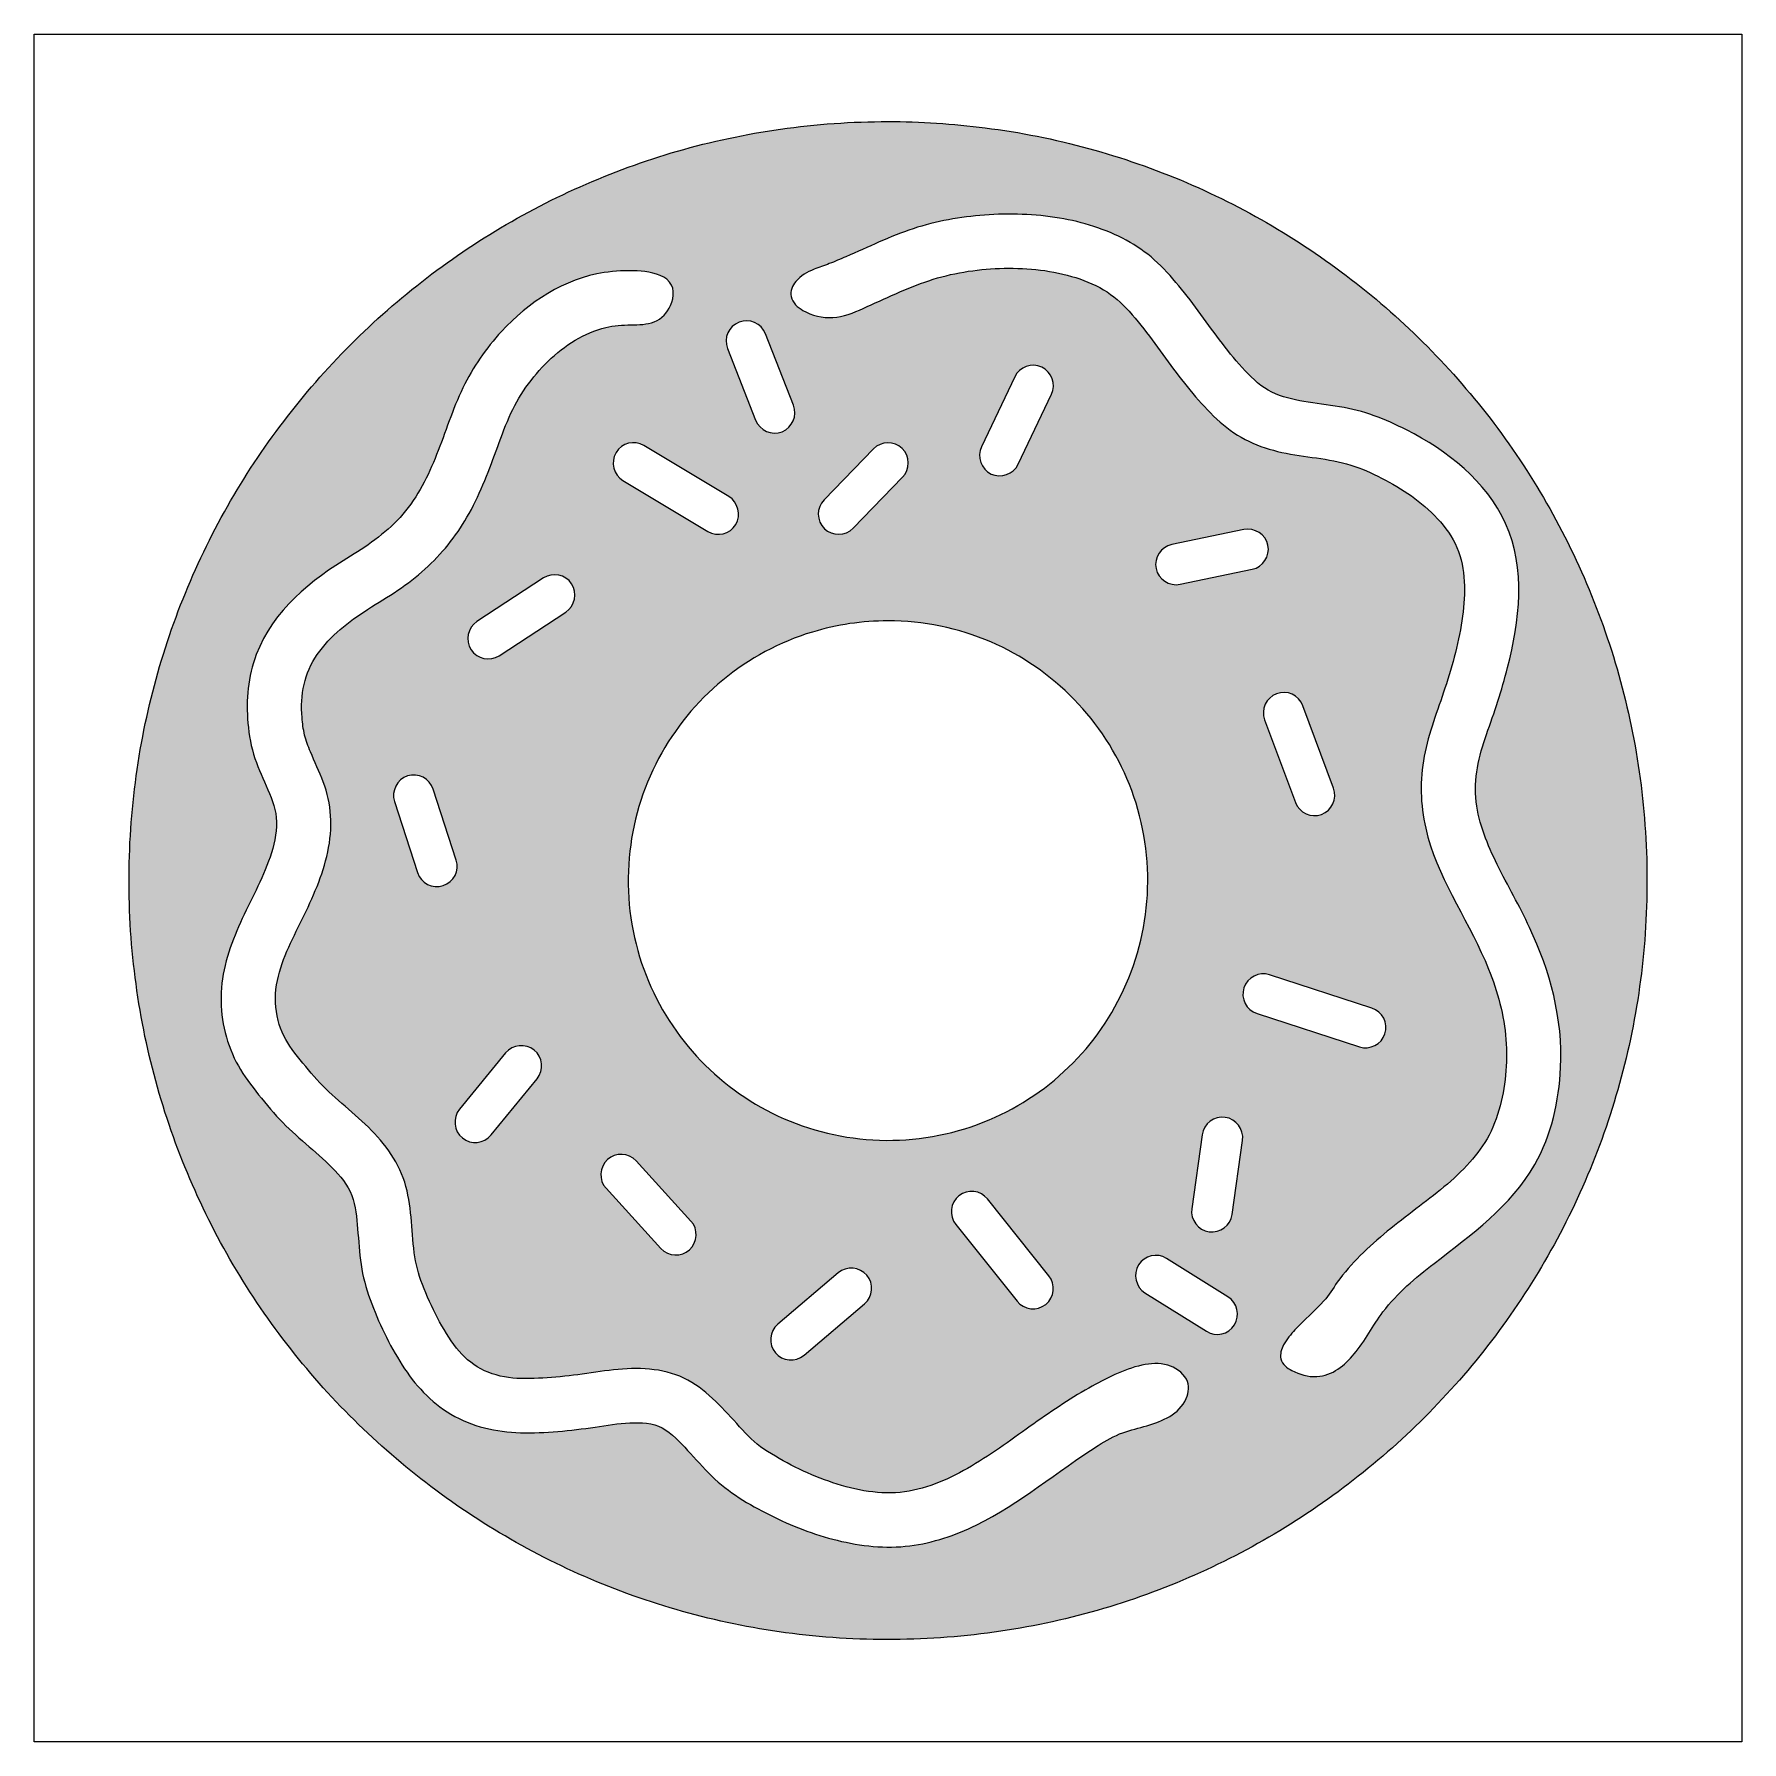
# Model space of a CAD drawing. Header units: inches. Extents: x 0 to 114, y 0 to 114.
import ezdxf

# ---------------------------------------------------------------- set-up
doc = ezdxf.new("R2010")
doc.units = ezdxf.units.IN
doc.header["$MEASUREMENT"] = 0
doc.layers.add('Image Background', color=7, linetype='Continuous')
doc.layers.add('Layer 1', color=7, linetype='Continuous')
picture_1 = doc.add_image_def('image1.png', size_in_pixel=(1350, 1350))

msp = doc.modelspace()

# ---------------------------------------------------------------- hatches: boundary and pattern name
at = {"layer": 'Layer 1', "true_color": 0x553f19}
h = msp.add_hatch(color=49, dxfattribs=at)
h.dxf.hatch_style = 2
edge = h.paths.add_edge_path()
edge.add_spline(control_points=[(49.95, 107.94), (47.62, 107.61), (45.32, 107.12), (43.06, 106.47), (40.84, 105.83), (38.66, 105.03), (36.55, 104.09), (34.46, 103.17), (32.43, 102.09), (30.49, 100.89), (28.55, 99.7), (26.7, 98.37), (24.94, 96.93), (23.19, 95.5), (21.54, 93.94), (19.99, 92.28), (18.44, 90.62), (17.01, 88.86), (15.69, 87.01), (14.37, 85.15), (13.18, 83.21), (12.12, 81.19), (11.06, 79.15), (10.13, 77.05), (9.35, 74.88), (8.56, 72.69), (7.92, 70.44), (7.44, 68.16), (6.95, 65.84), (6.63, 63.47), (6.47, 61.1), (6.3, 58.68), (6.31, 56.25), (6.49, 53.83), (6.67, 51.46), (7.01, 49.1), (7.51, 46.78), (8.01, 44.51), (8.66, 42.27), (9.47, 40.08), (10.26, 37.93), (11.2, 35.83), (12.28, 33.8), (13.35, 31.79), (14.56, 29.85), (15.89, 28), (17.22, 26.16), (18.66, 24.41), (20.22, 22.76), (21.78, 21.11), (23.45, 19.57), (25.21, 18.14), (26.97, 16.71), (28.84, 15.4), (30.78, 14.22), (32.73, 13.03), (34.76, 11.97), (36.86, 11.06), (38.98, 10.13), (41.17, 9.36), (43.39, 8.73), (45.66, 8.09), (47.97, 7.62), (50.3, 7.3), (52.69, 6.98), (55.1, 6.83), (57.52, 6.85), (59.92, 6.86), (62.33, 7.05), (64.7, 7.4), (67.03, 7.75), (69.33, 8.26), (71.58, 8.92), (73.79, 9.58), (75.96, 10.39), (78.07, 11.34), (80.15, 12.28), (82.17, 13.36), (84.1, 14.58), (86.03, 15.79), (87.87, 17.12), (89.62, 18.58), (91.36, 20.02), (93.01, 21.59), (94.54, 23.26), (96.08, 24.93), (97.5, 26.7), (98.8, 28.56), (100.11, 30.43), (101.29, 32.38), (102.33, 34.41), (103.39, 36.45), (104.3, 38.57), (105.07, 40.73), (105.84, 42.93), (106.47, 45.19), (106.93, 47.47), (107.41, 49.81), (107.71, 52.17), (107.86, 54.55), (108, 56.97), (107.98, 59.4), (107.78, 61.82), (107.59, 64.19), (107.23, 66.54), (106.71, 68.85), (106.2, 71.12), (105.53, 73.36), (104.71, 75.53), (103.9, 77.68), (102.95, 79.78), (101.85, 81.79), (100.77, 83.8), (99.55, 85.73), (98.21, 87.57), (96.87, 89.4), (95.41, 91.14), (93.84, 92.78), (92.28, 94.41), (90.6, 95.95), (88.83, 97.36), (87.05, 98.78), (85.18, 100.08), (83.23, 101.25), (81.27, 102.42), (79.23, 103.47), (77.12, 104.37), (74.99, 105.28), (72.8, 106.04), (70.57, 106.65), (68.3, 107.27), (65.98, 107.74), (63.65, 108.03), (61.49, 108.31), (59.32, 108.45), (57.15, 108.45), (54.74, 108.45), (52.33, 108.28), (49.95, 107.94)], knot_values=[0, 0, 0, 0, 1, 1, 1, 2, 2, 2, 3, 3, 3, 4, 4, 4, 5, 5, 5, 6, 6, 6, 7, 7, 7, 8, 8, 8, 9, 9, 9, 10, 10, 10, 11, 11, 11, 12, 12, 12, 13, 13, 13, 14, 14, 14, 15, 15, 15, 16, 16, 16, 17, 17, 17, 18, 18, 18, 19, 19, 19, 20, 20, 20, 21, 21, 21, 22, 22, 22, 23, 23, 23, 24, 24, 24, 25, 25, 25, 26, 26, 26, 27, 27, 27, 28, 28, 28, 29, 29, 29, 30, 30, 30, 31, 31, 31, 32, 32, 32, 33, 33, 33, 34, 34, 34, 35, 35, 35, 36, 36, 36, 37, 37, 37, 38, 38, 38, 39, 39, 39, 40, 40, 40, 41, 41, 41, 42, 42, 42, 43, 43, 43, 44, 44, 44, 45, 45, 45, 46, 46, 46, 46], degree=3, periodic=1)
edge = h.paths.add_edge_path()
edge.add_spline(control_points=[(48.95, 94.25), (48.95, 94.25), (50.83, 89.46), (50.83, 89.46), (51.1, 88.77), (50.75, 87.97), (50.06, 87.69), (49.37, 87.42), (48.57, 87.77), (48.29, 88.46), (48.29, 88.46), (46.41, 93.26), (46.41, 93.26), (46.14, 93.96), (46.48, 94.75), (47.18, 95.02), (47.88, 95.3), (48.67, 94.95), (48.95, 94.25)], knot_values=[0, 0, 0, 0, 1, 1, 1, 2, 2, 2, 3, 3, 3, 4, 4, 4, 5, 5, 5, 6, 6, 6, 6], degree=3, periodic=1)
edge = h.paths.add_edge_path()
edge.add_spline(control_points=[(64.03, 73.62), (66.12, 72.72), (68.02, 71.4), (69.61, 69.77), (71.2, 68.14), (72.46, 66.19), (73.31, 64.08), (74.18, 61.88), (74.6, 59.5), (74.53, 57.13), (74.46, 54.79), (73.91, 52.46), (72.92, 50.33), (71.97, 48.27), (70.6, 46.4), (68.93, 44.86), (67.25, 43.31), (65.27, 42.1), (63.13, 41.32), (60.9, 40.5), (58.5, 40.15), (56.13, 40.29), (53.79, 40.43), (51.49, 41.03), (49.4, 42.08), (47.37, 43.09), (45.54, 44.51), (44.05, 46.22), (42.54, 47.94), (41.39, 49.96), (40.66, 52.12), (39.9, 54.38), (39.62, 56.8), (39.83, 59.17), (40.03, 61.49), (40.71, 63.77), (41.8, 65.82), (42.87, 67.83), (44.34, 69.61), (46.09, 71.06), (47.85, 72.52), (49.9, 73.62), (52.09, 74.28), (53.73, 74.78), (55.44, 75.03), (57.15, 75.03), (59.51, 75.03), (61.86, 74.55), (64.03, 73.62)], knot_values=[0, 0, 0, 0, 1, 1, 1, 2, 2, 2, 3, 3, 3, 4, 4, 4, 5, 5, 5, 6, 6, 6, 7, 7, 7, 8, 8, 8, 9, 9, 9, 10, 10, 10, 11, 11, 11, 12, 12, 12, 13, 13, 13, 14, 14, 14, 15, 15, 15, 16, 16, 16, 16], degree=3, periodic=1)
edge = h.paths.add_edge_path()
edge.add_spline(control_points=[(56.17, 86.54), (56.69, 87.07), (57.57, 87.08), (58.1, 86.57), (58.63, 86.05), (58.64, 85.17), (58.13, 84.64), (58.13, 84.64), (54.82, 81.23), (54.82, 81.23), (54.3, 80.7), (53.43, 80.69), (52.89, 81.2), (52.36, 81.72), (52.35, 82.6), (52.87, 83.13), (52.87, 83.13), (56.17, 86.54), (56.17, 86.54)], knot_values=[0, 0, 0, 0, 1, 1, 1, 2, 2, 2, 3, 3, 3, 4, 4, 4, 5, 5, 5, 6, 6, 6, 6], degree=3, periodic=1)
edge = h.paths.add_edge_path()
edge.add_spline(control_points=[(65.63, 91.37), (65.95, 92.04), (66.77, 92.33), (67.44, 92.01), (68.11, 91.69), (68.41, 90.87), (68.09, 90.2), (68.09, 90.2), (65.86, 85.51), (65.86, 85.51), (65.54, 84.84), (64.72, 84.55), (64.05, 84.86), (63.38, 85.18), (63.08, 86.01), (63.4, 86.68), (63.4, 86.68), (65.63, 91.37), (65.63, 91.37)], knot_values=[0, 0, 0, 0, 1, 1, 1, 2, 2, 2, 3, 3, 3, 4, 4, 4, 5, 5, 5, 6, 6, 6, 6], degree=3, periodic=1)
edge = h.paths.add_edge_path()
edge.add_spline(control_points=[(65.79, 29.5), (65.79, 29.5), (61.68, 34.63), (61.68, 34.63), (61.22, 35.21), (61.32, 36.08), (61.9, 36.55), (62.48, 37.01), (63.35, 36.92), (63.81, 36.34), (63.81, 36.34), (67.92, 31.2), (67.92, 31.2), (68.39, 30.61), (68.3, 29.75), (67.71, 29.28), (67.12, 28.81), (66.26, 28.91), (65.79, 29.5)], knot_values=[0, 0, 0, 0, 1, 1, 1, 2, 2, 2, 3, 3, 3, 4, 4, 4, 5, 5, 5, 6, 6, 6, 6], degree=3, periodic=1)
edge = h.paths.add_edge_path()
edge.add_spline(control_points=[(51.53, 25.88), (50.96, 25.4), (50.09, 25.48), (49.61, 26.04), (49.13, 26.61), (49.21, 27.48), (49.77, 27.96), (49.77, 27.96), (53.82, 31.39), (53.82, 31.39), (54.39, 31.87), (55.26, 31.79), (55.74, 31.23), (56.22, 30.66), (56.15, 29.79), (55.58, 29.31), (55.58, 29.31), (51.53, 25.88), (51.53, 25.88)], knot_values=[0, 0, 0, 0, 1, 1, 1, 2, 2, 2, 3, 3, 3, 4, 4, 4, 5, 5, 5, 6, 6, 6, 6], degree=3, periodic=1)
edge = h.paths.add_edge_path()
edge.add_spline(control_points=[(43.96, 34.86), (44.46, 34.31), (44.42, 33.44), (43.87, 32.94), (43.32, 32.44), (42.45, 32.48), (41.95, 33.03), (41.95, 33.03), (38.28, 37.05), (38.28, 37.05), (37.78, 37.6), (37.82, 38.47), (38.37, 38.97), (38.92, 39.47), (39.79, 39.43), (40.29, 38.89), (40.29, 38.89), (43.96, 34.86), (43.96, 34.86)], knot_values=[0, 0, 0, 0, 1, 1, 1, 2, 2, 2, 3, 3, 3, 4, 4, 4, 5, 5, 5, 6, 6, 6, 6], degree=3, periodic=1)
edge = h.paths.add_edge_path()
edge.add_spline(control_points=[(40.81, 86.76), (40.81, 86.76), (46.49, 83.35), (46.49, 83.35), (47.13, 82.97), (47.34, 82.12), (46.96, 81.48), (46.58, 80.85), (45.73, 80.63), (45.09, 81.01), (45.09, 81.01), (39.41, 84.42), (39.41, 84.42), (38.77, 84.81), (38.56, 85.65), (38.95, 86.29), (39.33, 86.94), (40.17, 87.15), (40.81, 86.76)], knot_values=[0, 0, 0, 0, 1, 1, 1, 2, 2, 2, 3, 3, 3, 4, 4, 4, 5, 5, 5, 6, 6, 6, 6], degree=3, periodic=1)
edge = h.paths.add_edge_path()
edge.add_spline(control_points=[(74.48, 21.16), (73.94, 21), (73.4, 20.87), (72.87, 20.69), (72.28, 20.48), (71.75, 20.17), (71.22, 19.84), (68.47, 18.11), (66, 15.94), (63.06, 14.51), (61.66, 13.82), (60.16, 13.32), (58.61, 13.12), (56.98, 12.92), (55.34, 13.1), (53.75, 13.49), (52.18, 13.87), (50.67, 14.46), (49.23, 15.19), (47.84, 15.89), (46.47, 16.69), (45.35, 17.79), (44.79, 18.34), (44.27, 18.94), (43.74, 19.51), (43.23, 20.06), (42.7, 20.65), (42.04, 21.01), (41.4, 21.37), (40.6, 21.38), (39.88, 21.35), (39.1, 21.31), (38.32, 21.19), (37.54, 21.07), (35.9, 20.83), (34.21, 20.64), (32.55, 20.69), (30.92, 20.74), (29.31, 21.09), (27.9, 21.93), (26.53, 22.74), (25.48, 23.9), (24.63, 25.22), (23.76, 26.59), (23.04, 28.08), (22.49, 29.6), (22.21, 30.37), (22, 31.14), (21.88, 31.95), (21.76, 32.74), (21.72, 33.54), (21.65, 34.34), (21.59, 35.09), (21.53, 35.86), (21.26, 36.56), (20.99, 37.28), (20.47, 37.89), (19.94, 38.43), (18.82, 39.56), (17.52, 40.49), (16.44, 41.66), (15.87, 42.26), (15.34, 42.91), (14.83, 43.56), (14.34, 44.17), (13.89, 44.81), (13.53, 45.5), (12.79, 46.92), (12.44, 48.56), (12.52, 50.16), (12.6, 51.8), (13.14, 53.36), (13.81, 54.84), (14.46, 56.3), (15.27, 57.7), (15.79, 59.22), (16.05, 59.98), (16.24, 60.77), (16.22, 61.58), (16.21, 62.34), (15.95, 63.04), (15.64, 63.73), (15.34, 64.42), (15.02, 65.1), (14.78, 65.81), (14.52, 66.58), (14.38, 67.39), (14.31, 68.19), (14.17, 69.74), (14.32, 71.31), (14.87, 72.77), (15.99, 75.74), (18.54, 77.77), (21.17, 79.36), (22.46, 80.15), (23.69, 81.01), (24.68, 82.17), (25.69, 83.34), (26.37, 84.73), (26.94, 86.16), (27.53, 87.64), (28, 89.19), (28.7, 90.63), (29.37, 92.01), (30.24, 93.28), (31.28, 94.4), (33.09, 96.35), (35.48, 97.94), (38.15, 98.34), (38.88, 98.45), (39.63, 98.5), (40.37, 98.45), (41.03, 98.41), (41.81, 98.31), (42.35, 97.89), (42.91, 97.44), (42.86, 96.73), (42.59, 96.13), (42.36, 95.64), (42.03, 95.25), (41.51, 95.05), (41.01, 94.86), (40.46, 94.85), (39.94, 94.84), (39.37, 94.83), (38.81, 94.81), (38.26, 94.67), (37.54, 94.48), (36.84, 94.19), (36.21, 93.81), (34.91, 93.02), (33.79, 91.91), (32.92, 90.67), (32.48, 90.04), (32.1, 89.36), (31.79, 88.66), (31.47, 87.92), (31.2, 87.16), (30.92, 86.41), (30.36, 84.89), (29.78, 83.37), (28.97, 81.96), (28.22, 80.67), (27.27, 79.5), (26.16, 78.5), (25.59, 77.98), (24.98, 77.51), (24.35, 77.08), (23.69, 76.63), (22.99, 76.24), (22.32, 75.8), (21.06, 74.98), (19.81, 74.03), (18.95, 72.78), (18.09, 71.53), (17.8, 70.06), (17.93, 68.56), (17.96, 68.17), (18.01, 67.78), (18.1, 67.39), (18.19, 67.01), (18.33, 66.64), (18.49, 66.27), (18.77, 65.6), (19.1, 64.94), (19.35, 64.25), (19.62, 63.52), (19.8, 62.76), (19.84, 61.99), (19.89, 61.17), (19.82, 60.35), (19.65, 59.56), (19.32, 57.98), (18.64, 56.5), (17.94, 55.06), (17.25, 53.65), (16.48, 52.22), (16.23, 50.66), (16.09, 49.87), (16.13, 49.07), (16.33, 48.29), (16.52, 47.57), (16.85, 46.92), (17.28, 46.33), (17.73, 45.7), (18.24, 45.13), (18.74, 44.54), (19.23, 43.95), (19.79, 43.43), (20.37, 42.93), (21.57, 41.88), (22.81, 40.87), (23.73, 39.56), (24.19, 38.92), (24.56, 38.22), (24.8, 37.46), (25.04, 36.7), (25.15, 35.91), (25.23, 35.12), (25.31, 34.33), (25.34, 33.53), (25.44, 32.74), (25.53, 32), (25.72, 31.31), (25.99, 30.62), (26.28, 29.85), (26.62, 29.1), (27, 28.37), (27.37, 27.67), (27.78, 26.98), (28.27, 26.36), (28.72, 25.79), (29.26, 25.31), (29.89, 24.97), (30.55, 24.61), (31.28, 24.43), (32.03, 24.35), (32.79, 24.28), (33.57, 24.31), (34.33, 24.37), (35.12, 24.42), (35.91, 24.5), (36.69, 24.61), (38.28, 24.84), (39.88, 25.12), (41.5, 24.91), (42.29, 24.81), (43.05, 24.59), (43.76, 24.21), (44.45, 23.83), (45.06, 23.33), (45.62, 22.79), (46.18, 22.25), (46.69, 21.66), (47.22, 21.09), (47.71, 20.55), (48.22, 20), (48.84, 19.6), (50.19, 18.72), (51.65, 17.97), (53.18, 17.44), (54.7, 16.91), (56.34, 16.54), (57.96, 16.7), (59.57, 16.86), (61.08, 17.51), (62.47, 18.3), (63.94, 19.14), (65.29, 20.14), (66.66, 21.12), (67.94, 22.03), (69.23, 22.92), (70.6, 23.68), (71.72, 24.31), (72.89, 24.93), (74.15, 25.21), (74.72, 25.34), (75.3, 25.37), (75.87, 25.21), (76.37, 25.06), (76.88, 24.75), (77.12, 24.27), (77.33, 23.86), (77.3, 23.38), (77.11, 22.97), (76.64, 21.91), (75.52, 21.47), (74.48, 21.16)], knot_values=[0, 0, 0, 0, 1, 1, 1, 2, 2, 2, 3, 3, 3, 4, 4, 4, 5, 5, 5, 6, 6, 6, 7, 7, 7, 8, 8, 8, 9, 9, 9, 10, 10, 10, 11, 11, 11, 12, 12, 12, 13, 13, 13, 14, 14, 14, 15, 15, 15, 16, 16, 16, 17, 17, 17, 18, 18, 18, 19, 19, 19, 20, 20, 20, 21, 21, 21, 22, 22, 22, 23, 23, 23, 24, 24, 24, 25, 25, 25, 26, 26, 26, 27, 27, 27, 28, 28, 28, 29, 29, 29, 30, 30, 30, 31, 31, 31, 32, 32, 32, 33, 33, 33, 34, 34, 34, 35, 35, 35, 36, 36, 36, 37, 37, 37, 38, 38, 38, 39, 39, 39, 40, 40, 40, 41, 41, 41, 42, 42, 42, 43, 43, 43, 44, 44, 44, 45, 45, 45, 46, 46, 46, 47, 47, 47, 48, 48, 48, 49, 49, 49, 50, 50, 50, 51, 51, 51, 52, 52, 52, 53, 53, 53, 54, 54, 54, 55, 55, 55, 56, 56, 56, 57, 57, 57, 58, 58, 58, 59, 59, 59, 60, 60, 60, 61, 61, 61, 62, 62, 62, 63, 63, 63, 64, 64, 64, 65, 65, 65, 66, 66, 66, 67, 67, 67, 68, 68, 68, 69, 69, 69, 70, 70, 70, 71, 71, 71, 72, 72, 72, 73, 73, 73, 74, 74, 74, 75, 75, 75, 76, 76, 76, 77, 77, 77, 78, 78, 78, 79, 79, 79, 80, 80, 80, 81, 81, 81, 82, 82, 82, 83, 83, 83, 84, 84, 84, 85, 85, 85, 86, 86, 86, 87, 87, 87, 88, 88, 88, 89, 89, 89, 89], degree=3, periodic=1)
edge = h.paths.add_edge_path()
edge.add_spline(control_points=[(31.55, 46.11), (32.02, 46.68), (32.9, 46.77), (33.47, 46.3), (34.05, 45.83), (34.13, 44.96), (33.66, 44.38), (33.66, 44.38), (30.58, 40.62), (30.58, 40.62), (30.11, 40.04), (29.24, 39.95), (28.66, 40.42), (28.09, 40.89), (28, 41.77), (28.47, 42.34), (28.47, 42.34), (31.55, 46.11), (31.55, 46.11)], knot_values=[0, 0, 0, 0, 1, 1, 1, 2, 2, 2, 3, 3, 3, 4, 4, 4, 5, 5, 5, 6, 6, 6, 6], degree=3, periodic=1)
edge = h.paths.add_edge_path()
edge.add_spline(control_points=[(25.66, 58.18), (25.66, 58.18), (24.12, 62.93), (24.12, 62.93), (23.89, 63.64), (24.29, 64.42), (25, 64.65), (25.7, 64.88), (26.48, 64.48), (26.71, 63.77), (26.71, 63.77), (28.25, 59.02), (28.25, 59.02), (28.49, 58.31), (28.09, 57.54), (27.38, 57.31), (26.66, 57.08), (25.89, 57.47), (25.66, 58.18)], knot_values=[0, 0, 0, 0, 1, 1, 1, 2, 2, 2, 3, 3, 3, 4, 4, 4, 5, 5, 5, 6, 6, 6, 6], degree=3, periodic=1)
edge = h.paths.add_edge_path()
edge.add_spline(control_points=[(29.24, 73.1), (28.84, 73.72), (29.01, 74.58), (29.64, 74.98), (29.64, 74.98), (34.09, 77.9), (34.09, 77.9), (34.71, 78.31), (35.57, 78.13), (35.97, 77.51), (36.38, 76.89), (36.2, 76.03), (35.58, 75.62), (35.58, 75.62), (31.13, 72.7), (31.13, 72.7), (30.51, 72.3), (29.65, 72.48), (29.24, 73.1)], knot_values=[0, 0, 0, 0, 1, 1, 1, 2, 2, 2, 3, 3, 3, 4, 4, 4, 5, 5, 5, 6, 6, 6, 6], degree=3, periodic=1)
edge = h.paths.add_edge_path()
edge.add_spline(control_points=[(78.46, 27.48), (78.46, 27.48), (74.35, 30.05), (74.35, 30.05), (73.73, 30.44), (73.53, 31.3), (73.92, 31.93), (74.32, 32.56), (75.17, 32.75), (75.8, 32.36), (75.8, 32.36), (79.9, 29.79), (79.9, 29.79), (80.54, 29.39), (80.73, 28.55), (80.34, 27.91), (79.94, 27.27), (79.1, 27.08), (78.46, 27.48)], knot_values=[0, 0, 0, 0, 1, 1, 1, 2, 2, 2, 3, 3, 3, 4, 4, 4, 5, 5, 5, 6, 6, 6, 6], degree=3, periodic=1)
edge = h.paths.add_edge_path()
edge.add_spline(control_points=[(76.7, 77.48), (75.97, 77.33), (75.24, 77.81), (75.09, 78.53), (74.94, 79.26), (75.42, 79.99), (76.14, 80.14), (76.14, 80.14), (80.97, 81.14), (80.97, 81.14), (81.69, 81.29), (82.43, 80.81), (82.58, 80.09), (82.73, 79.36), (82.25, 78.63), (81.52, 78.48), (81.52, 78.48), (76.7, 77.48), (76.7, 77.48)], knot_values=[0, 0, 0, 0, 1, 1, 1, 2, 2, 2, 3, 3, 3, 4, 4, 4, 5, 5, 5, 6, 6, 6, 6], degree=3, periodic=1)
edge = h.paths.add_edge_path()
edge.add_spline(control_points=[(84.92, 69.35), (84.92, 69.35), (86.97, 63.83), (86.97, 63.83), (87.23, 63.13), (86.86, 62.33), (86.17, 62.08), (85.47, 61.82), (84.68, 62.18), (84.42, 62.88), (84.42, 62.88), (82.36, 68.4), (82.36, 68.4), (82.1, 69.11), (82.46, 69.89), (83.16, 70.15), (83.87, 70.42), (84.65, 70.06), (84.92, 69.35)], knot_values=[0, 0, 0, 0, 1, 1, 1, 2, 2, 2, 3, 3, 3, 4, 4, 4, 5, 5, 5, 6, 6, 6, 6], degree=3, periodic=1)
edge = h.paths.add_edge_path()
edge.add_spline(control_points=[(80.18, 35.3), (80.08, 34.56), (79.38, 34.03), (78.64, 34.14), (77.91, 34.24), (77.38, 34.94), (77.48, 35.67), (77.48, 35.67), (78.18, 40.64), (78.18, 40.64), (78.28, 41.38), (78.98, 41.9), (79.72, 41.8), (80.45, 41.7), (80.98, 41), (80.88, 40.26), (80.88, 40.26), (80.18, 35.3), (80.18, 35.3)], knot_values=[0, 0, 0, 0, 1, 1, 1, 2, 2, 2, 3, 3, 3, 4, 4, 4, 5, 5, 5, 6, 6, 6, 6], degree=3, periodic=1)
edge = h.paths.add_edge_path()
edge.add_spline(control_points=[(82.69, 51.34), (82.69, 51.34), (89.54, 49.11), (89.54, 49.11), (90.25, 48.88), (90.64, 48.1), (90.41, 47.39), (90.19, 46.69), (89.4, 46.29), (88.7, 46.52), (88.7, 46.52), (81.85, 48.75), (81.85, 48.75), (81.13, 48.98), (80.74, 49.75), (80.97, 50.46), (81.21, 51.18), (81.98, 51.57), (82.69, 51.34)], knot_values=[0, 0, 0, 0, 1, 1, 1, 2, 2, 2, 3, 3, 3, 4, 4, 4, 5, 5, 5, 6, 6, 6, 6], degree=3, periodic=1)
edge = h.paths.add_edge_path()
edge.add_spline(control_points=[(93.7, 32.02), (92.46, 31.06), (91.23, 30.04), (90.28, 28.78), (89.59, 27.87), (89.09, 26.84), (88.36, 25.97), (87.73, 25.2), (86.89, 24.51), (85.85, 24.45), (85.27, 24.42), (84.69, 24.59), (84.18, 24.85), (83.86, 25.02), (83.54, 25.26), (83.45, 25.63), (83.37, 25.95), (83.48, 26.28), (83.63, 26.57), (83.83, 26.94), (84.11, 27.27), (84.39, 27.58), (85.01, 28.25), (85.72, 28.84), (86.33, 29.51), (86.68, 29.89), (86.92, 30.34), (87.22, 30.76), (87.69, 31.39), (88.21, 31.99), (88.76, 32.55), (89.91, 33.7), (91.2, 34.68), (92.48, 35.67), (93.74, 36.63), (95.03, 37.6), (96.09, 38.79), (96.59, 39.35), (97.03, 39.95), (97.38, 40.61), (97.76, 41.32), (98, 42.07), (98.19, 42.85), (98.56, 44.41), (98.65, 46.02), (98.45, 47.61), (98.25, 49.23), (97.76, 50.8), (97.11, 52.29), (95.82, 55.26), (93.88, 57.96), (93.14, 61.15), (92.77, 62.74), (92.75, 64.37), (93.04, 65.97), (93.32, 67.54), (93.94, 69.02), (94.43, 70.53), (94.94, 72.1), (95.39, 73.7), (95.61, 75.35), (95.81, 76.86), (95.84, 78.51), (95.23, 79.94), (94.61, 81.37), (93.42, 82.5), (92.18, 83.39), (91.54, 83.84), (90.87, 84.24), (90.18, 84.59), (89.52, 84.92), (88.84, 85.24), (88.13, 85.46), (86.64, 85.93), (85.04, 85.97), (83.51, 86.31), (82.75, 86.48), (82.01, 86.71), (81.31, 87.05), (80.6, 87.38), (79.96, 87.82), (79.38, 88.34), (78.2, 89.39), (77.21, 90.62), (76.27, 91.88), (75.3, 93.18), (74.39, 94.54), (73.29, 95.75), (72.78, 96.31), (72.23, 96.81), (71.58, 97.19), (70.91, 97.59), (70.18, 97.87), (69.44, 98.09), (67.88, 98.54), (66.24, 98.68), (64.62, 98.62), (63.02, 98.56), (61.41, 98.31), (59.89, 97.8), (58.38, 97.3), (56.94, 96.59), (55.48, 95.94), (54.84, 95.65), (54.17, 95.36), (53.45, 95.33), (52.77, 95.29), (52.06, 95.47), (51.46, 95.81), (51.11, 96.01), (50.76, 96.31), (50.67, 96.74), (50.6, 97.1), (50.75, 97.47), (50.98, 97.75), (51.3, 98.13), (51.74, 98.38), (52.2, 98.56), (52.53, 98.7), (52.88, 98.81), (53.22, 98.94), (53.59, 99.08), (53.96, 99.24), (54.33, 99.4), (55.82, 100.04), (57.29, 100.77), (58.84, 101.28), (60.38, 101.78), (61.99, 102.07), (63.61, 102.19), (65.28, 102.32), (66.97, 102.26), (68.62, 101.99), (70.18, 101.72), (71.71, 101.26), (73.1, 100.5), (73.77, 100.14), (74.4, 99.71), (74.97, 99.2), (75.57, 98.68), (76.1, 98.07), (76.61, 97.46), (77.65, 96.22), (78.55, 94.88), (79.53, 93.59), (80.01, 92.96), (80.51, 92.34), (81.06, 91.76), (81.59, 91.21), (82.15, 90.68), (82.84, 90.34), (83.51, 90.01), (84.25, 89.84), (84.98, 89.72), (85.77, 89.58), (86.58, 89.5), (87.38, 89.36), (88.16, 89.22), (88.94, 89.04), (89.69, 88.76), (90.43, 88.49), (91.15, 88.17), (91.85, 87.81), (94.57, 86.43), (97.2, 84.38), (98.49, 81.54), (99.86, 78.52), (99.42, 75.01), (98.62, 71.9), (98.23, 70.38), (97.73, 68.9), (97.21, 67.43), (96.69, 65.97), (96.34, 64.46), (96.52, 62.91), (96.69, 61.43), (97.28, 60.04), (97.93, 58.72), (98.63, 57.3), (99.42, 55.94), (100.09, 54.51), (101.47, 51.58), (102.33, 48.39), (102.17, 45.13), (102.06, 42.9), (101.56, 40.6), (100.45, 38.65), (98.85, 35.83), (96.19, 33.97), (93.7, 32.02)], knot_values=[0, 0, 0, 0, 1, 1, 1, 2, 2, 2, 3, 3, 3, 4, 4, 4, 5, 5, 5, 6, 6, 6, 7, 7, 7, 8, 8, 8, 9, 9, 9, 10, 10, 10, 11, 11, 11, 12, 12, 12, 13, 13, 13, 14, 14, 14, 15, 15, 15, 16, 16, 16, 17, 17, 17, 18, 18, 18, 19, 19, 19, 20, 20, 20, 21, 21, 21, 22, 22, 22, 23, 23, 23, 24, 24, 24, 25, 25, 25, 26, 26, 26, 27, 27, 27, 28, 28, 28, 29, 29, 29, 30, 30, 30, 31, 31, 31, 32, 32, 32, 33, 33, 33, 34, 34, 34, 35, 35, 35, 36, 36, 36, 37, 37, 37, 38, 38, 38, 39, 39, 39, 40, 40, 40, 41, 41, 41, 42, 42, 42, 43, 43, 43, 44, 44, 44, 45, 45, 45, 46, 46, 46, 47, 47, 47, 48, 48, 48, 49, 49, 49, 50, 50, 50, 51, 51, 51, 52, 52, 52, 53, 53, 53, 54, 54, 54, 55, 55, 55, 56, 56, 56, 57, 57, 57, 58, 58, 58, 59, 59, 59, 60, 60, 60, 61, 61, 61, 62, 62, 62, 63, 63, 63, 63], degree=3, periodic=1)

# ---------------------------------------------------------------- linework, layer by layer
at = {"layer": 'Layer 1', "lineweight": 0}
for points, knots in [([(49.95, 107.94), (47.62, 107.61), (45.32, 107.12), (43.06, 106.47), (40.84, 105.83), (38.66, 105.03), (36.55, 104.09), (34.46, 103.17), (32.43, 102.09), (30.49, 100.89), (28.55, 99.7), (26.7, 98.37), (24.94, 96.93), (23.19, 95.5), (21.54, 93.94), (19.99, 92.28), (18.44, 90.62), (17.01, 88.86), (15.69, 87.01), (14.37, 85.15), (13.18, 83.21), (12.12, 81.19), (11.06, 79.15), (10.13, 77.05), (9.35, 74.88), (8.56, 72.69), (7.92, 70.44), (7.44, 68.16), (6.95, 65.84), (6.63, 63.47), (6.47, 61.1), (6.3, 58.68), (6.31, 56.25), (6.49, 53.83), (6.67, 51.46), (7.01, 49.1), (7.51, 46.78), (8.01, 44.51), (8.66, 42.27), (9.47, 40.08), (10.26, 37.93), (11.2, 35.83), (12.28, 33.8), (13.35, 31.79), (14.56, 29.85), (15.89, 28), (17.22, 26.16), (18.66, 24.41), (20.22, 22.76), (21.78, 21.11), (23.45, 19.57), (25.21, 18.14), (26.97, 16.71), (28.84, 15.4), (30.78, 14.22), (32.73, 13.03), (34.76, 11.97), (36.86, 11.06), (38.98, 10.13), (41.17, 9.36), (43.39, 8.73), (45.66, 8.09), (47.97, 7.62), (50.3, 7.3), (52.69, 6.98), (55.1, 6.83), (57.52, 6.85), (59.92, 6.86), (62.33, 7.05), (64.7, 7.4), (67.03, 7.75), (69.33, 8.26), (71.58, 8.92), (73.79, 9.58), (75.96, 10.39), (78.07, 11.34), (80.15, 12.28), (82.17, 13.36), (84.1, 14.58), (86.03, 15.79), (87.87, 17.12), (89.62, 18.58), (91.36, 20.02), (93.01, 21.59), (94.54, 23.26), (96.08, 24.93), (97.5, 26.7), (98.8, 28.56), (100.11, 30.43), (101.29, 32.38), (102.33, 34.41), (103.39, 36.45), (104.3, 38.57), (105.07, 40.73), (105.84, 42.93), (106.47, 45.19), (106.93, 47.47), (107.41, 49.81), (107.71, 52.17), (107.86, 54.55), (108, 56.97), (107.98, 59.4), (107.78, 61.82), (107.59, 64.19), (107.23, 66.54), (106.71, 68.85), (106.2, 71.12), (105.53, 73.36), (104.71, 75.53), (103.9, 77.68), (102.95, 79.78), (101.85, 81.79), (100.77, 83.8), (99.55, 85.73), (98.21, 87.57), (96.87, 89.4), (95.41, 91.14), (93.84, 92.78), (92.28, 94.41), (90.6, 95.95), (88.83, 97.36), (87.05, 98.78), (85.18, 100.08), (83.23, 101.25), (81.27, 102.42), (79.23, 103.47), (77.12, 104.37), (74.99, 105.28), (72.8, 106.04), (70.57, 106.65), (68.3, 107.27), (65.98, 107.74), (63.65, 108.03), (61.49, 108.31), (59.32, 108.45), (57.15, 108.45), (54.74, 108.45), (52.33, 108.28), (49.95, 107.94)], [0, 0, 0, 0, 1, 1, 1, 2, 2, 2, 3, 3, 3, 4, 4, 4, 5, 5, 5, 6, 6, 6, 7, 7, 7, 8, 8, 8, 9, 9, 9, 10, 10, 10, 11, 11, 11, 12, 12, 12, 13, 13, 13, 14, 14, 14, 15, 15, 15, 16, 16, 16, 17, 17, 17, 18, 18, 18, 19, 19, 19, 20, 20, 20, 21, 21, 21, 22, 22, 22, 23, 23, 23, 24, 24, 24, 25, 25, 25, 26, 26, 26, 27, 27, 27, 28, 28, 28, 29, 29, 29, 30, 30, 30, 31, 31, 31, 32, 32, 32, 33, 33, 33, 34, 34, 34, 35, 35, 35, 36, 36, 36, 37, 37, 37, 38, 38, 38, 39, 39, 39, 40, 40, 40, 41, 41, 41, 42, 42, 42, 43, 43, 43, 44, 44, 44, 45, 45, 45, 46, 46, 46, 46]), ([(93.7, 32.02), (92.46, 31.06), (91.23, 30.04), (90.28, 28.78), (89.59, 27.87), (89.09, 26.84), (88.36, 25.97), (87.73, 25.2), (86.89, 24.51), (85.85, 24.45), (85.27, 24.42), (84.69, 24.59), (84.18, 24.85), (83.86, 25.02), (83.54, 25.26), (83.45, 25.63), (83.37, 25.95), (83.48, 26.28), (83.63, 26.57), (83.83, 26.94), (84.11, 27.27), (84.39, 27.58), (85.01, 28.25), (85.72, 28.84), (86.33, 29.51), (86.68, 29.89), (86.92, 30.34), (87.22, 30.76), (87.69, 31.39), (88.21, 31.99), (88.76, 32.55), (89.91, 33.7), (91.2, 34.68), (92.48, 35.67), (93.74, 36.63), (95.03, 37.6), (96.09, 38.79), (96.59, 39.35), (97.03, 39.95), (97.38, 40.61), (97.76, 41.32), (98, 42.07), (98.19, 42.85), (98.56, 44.41), (98.65, 46.02), (98.45, 47.61), (98.25, 49.23), (97.76, 50.8), (97.11, 52.29), (95.82, 55.26), (93.88, 57.96), (93.14, 61.15), (92.77, 62.74), (92.75, 64.37), (93.04, 65.97), (93.32, 67.54), (93.94, 69.02), (94.43, 70.53), (94.94, 72.1), (95.39, 73.7), (95.61, 75.35), (95.81, 76.86), (95.84, 78.51), (95.23, 79.94), (94.61, 81.37), (93.42, 82.5), (92.18, 83.39), (91.54, 83.84), (90.87, 84.24), (90.18, 84.59), (89.52, 84.92), (88.84, 85.24), (88.13, 85.46), (86.64, 85.93), (85.04, 85.97), (83.51, 86.31), (82.75, 86.48), (82.01, 86.71), (81.31, 87.05), (80.6, 87.38), (79.96, 87.82), (79.38, 88.34), (78.2, 89.39), (77.21, 90.62), (76.27, 91.88), (75.3, 93.18), (74.39, 94.54), (73.29, 95.75), (72.78, 96.31), (72.23, 96.81), (71.58, 97.19), (70.91, 97.59), (70.18, 97.87), (69.44, 98.09), (67.88, 98.54), (66.24, 98.68), (64.62, 98.62), (63.02, 98.56), (61.41, 98.31), (59.89, 97.8), (58.38, 97.3), (56.94, 96.59), (55.48, 95.94), (54.84, 95.65), (54.17, 95.36), (53.45, 95.33), (52.77, 95.29), (52.06, 95.47), (51.46, 95.81), (51.11, 96.01), (50.76, 96.31), (50.67, 96.74), (50.6, 97.1), (50.75, 97.47), (50.98, 97.75), (51.3, 98.13), (51.74, 98.38), (52.2, 98.56), (52.53, 98.7), (52.88, 98.81), (53.22, 98.94), (53.59, 99.08), (53.96, 99.24), (54.33, 99.4), (55.82, 100.04), (57.29, 100.77), (58.84, 101.28), (60.38, 101.78), (61.99, 102.07), (63.61, 102.19), (65.28, 102.32), (66.97, 102.26), (68.62, 101.99), (70.18, 101.72), (71.71, 101.26), (73.1, 100.5), (73.77, 100.14), (74.4, 99.71), (74.97, 99.2), (75.57, 98.68), (76.1, 98.07), (76.61, 97.46), (77.65, 96.22), (78.55, 94.88), (79.53, 93.59), (80.01, 92.96), (80.51, 92.34), (81.06, 91.76), (81.59, 91.21), (82.15, 90.68), (82.84, 90.34), (83.51, 90.01), (84.25, 89.84), (84.98, 89.72), (85.77, 89.58), (86.58, 89.5), (87.38, 89.36), (88.16, 89.22), (88.94, 89.04), (89.69, 88.76), (90.43, 88.49), (91.15, 88.17), (91.85, 87.81), (94.57, 86.43), (97.2, 84.38), (98.49, 81.54), (99.86, 78.52), (99.42, 75.01), (98.62, 71.9), (98.23, 70.38), (97.73, 68.9), (97.21, 67.43), (96.69, 65.97), (96.34, 64.46), (96.52, 62.91), (96.69, 61.43), (97.28, 60.04), (97.93, 58.72), (98.63, 57.3), (99.42, 55.94), (100.09, 54.51), (101.47, 51.58), (102.33, 48.39), (102.17, 45.13), (102.06, 42.9), (101.56, 40.6), (100.45, 38.65), (98.85, 35.83), (96.19, 33.97), (93.7, 32.02)], [0, 0, 0, 0, 1, 1, 1, 2, 2, 2, 3, 3, 3, 4, 4, 4, 5, 5, 5, 6, 6, 6, 7, 7, 7, 8, 8, 8, 9, 9, 9, 10, 10, 10, 11, 11, 11, 12, 12, 12, 13, 13, 13, 14, 14, 14, 15, 15, 15, 16, 16, 16, 17, 17, 17, 18, 18, 18, 19, 19, 19, 20, 20, 20, 21, 21, 21, 22, 22, 22, 23, 23, 23, 24, 24, 24, 25, 25, 25, 26, 26, 26, 27, 27, 27, 28, 28, 28, 29, 29, 29, 30, 30, 30, 31, 31, 31, 32, 32, 32, 33, 33, 33, 34, 34, 34, 35, 35, 35, 36, 36, 36, 37, 37, 37, 38, 38, 38, 39, 39, 39, 40, 40, 40, 41, 41, 41, 42, 42, 42, 43, 43, 43, 44, 44, 44, 45, 45, 45, 46, 46, 46, 47, 47, 47, 48, 48, 48, 49, 49, 49, 50, 50, 50, 51, 51, 51, 52, 52, 52, 53, 53, 53, 54, 54, 54, 55, 55, 55, 56, 56, 56, 57, 57, 57, 58, 58, 58, 59, 59, 59, 60, 60, 60, 61, 61, 61, 62, 62, 62, 63, 63, 63, 63]), ([(74.48, 21.16), (73.94, 21), (73.4, 20.87), (72.87, 20.69), (72.28, 20.48), (71.75, 20.17), (71.22, 19.84), (68.47, 18.11), (66, 15.94), (63.06, 14.51), (61.66, 13.82), (60.16, 13.32), (58.61, 13.12), (56.98, 12.92), (55.34, 13.1), (53.75, 13.49), (52.18, 13.87), (50.67, 14.46), (49.23, 15.19), (47.84, 15.89), (46.47, 16.69), (45.35, 17.79), (44.79, 18.34), (44.27, 18.94), (43.74, 19.51), (43.23, 20.06), (42.7, 20.65), (42.04, 21.01), (41.4, 21.37), (40.6, 21.38), (39.88, 21.35), (39.1, 21.31), (38.32, 21.19), (37.54, 21.07), (35.9, 20.83), (34.21, 20.64), (32.55, 20.69), (30.92, 20.74), (29.31, 21.09), (27.9, 21.93), (26.53, 22.74), (25.48, 23.9), (24.63, 25.22), (23.76, 26.59), (23.04, 28.08), (22.49, 29.6), (22.21, 30.37), (22, 31.14), (21.88, 31.95), (21.76, 32.74), (21.72, 33.54), (21.65, 34.34), (21.59, 35.09), (21.53, 35.86), (21.26, 36.56), (20.99, 37.28), (20.47, 37.89), (19.94, 38.43), (18.82, 39.56), (17.52, 40.49), (16.44, 41.66), (15.87, 42.26), (15.34, 42.91), (14.83, 43.56), (14.34, 44.17), (13.89, 44.81), (13.53, 45.5), (12.79, 46.92), (12.44, 48.56), (12.52, 50.16), (12.6, 51.8), (13.14, 53.36), (13.81, 54.84), (14.46, 56.3), (15.27, 57.7), (15.79, 59.22), (16.05, 59.98), (16.24, 60.77), (16.22, 61.58), (16.21, 62.34), (15.95, 63.04), (15.64, 63.73), (15.34, 64.42), (15.02, 65.1), (14.78, 65.81), (14.52, 66.58), (14.38, 67.39), (14.31, 68.19), (14.17, 69.74), (14.32, 71.31), (14.87, 72.77), (15.99, 75.74), (18.54, 77.77), (21.17, 79.36), (22.46, 80.15), (23.69, 81.01), (24.68, 82.17), (25.69, 83.34), (26.37, 84.73), (26.94, 86.16), (27.53, 87.64), (28, 89.19), (28.7, 90.63), (29.37, 92.01), (30.24, 93.28), (31.28, 94.4), (33.09, 96.35), (35.48, 97.94), (38.15, 98.34), (38.88, 98.45), (39.63, 98.5), (40.37, 98.45), (41.03, 98.41), (41.81, 98.31), (42.35, 97.89), (42.91, 97.44), (42.86, 96.73), (42.59, 96.13), (42.36, 95.64), (42.03, 95.25), (41.51, 95.05), (41.01, 94.86), (40.46, 94.85), (39.94, 94.84), (39.37, 94.83), (38.81, 94.81), (38.26, 94.67), (37.54, 94.48), (36.84, 94.19), (36.21, 93.81), (34.91, 93.02), (33.79, 91.91), (32.92, 90.67), (32.48, 90.04), (32.1, 89.36), (31.79, 88.66), (31.47, 87.92), (31.2, 87.16), (30.92, 86.41), (30.36, 84.89), (29.78, 83.37), (28.97, 81.96), (28.22, 80.67), (27.27, 79.5), (26.16, 78.5), (25.59, 77.98), (24.98, 77.51), (24.35, 77.08), (23.69, 76.63), (22.99, 76.24), (22.32, 75.8), (21.06, 74.98), (19.81, 74.03), (18.95, 72.78), (18.09, 71.53), (17.8, 70.06), (17.93, 68.56), (17.96, 68.17), (18.01, 67.78), (18.1, 67.39), (18.19, 67.01), (18.33, 66.64), (18.49, 66.27), (18.77, 65.6), (19.1, 64.94), (19.35, 64.25), (19.62, 63.52), (19.8, 62.76), (19.84, 61.99), (19.89, 61.17), (19.82, 60.35), (19.65, 59.56), (19.32, 57.98), (18.64, 56.5), (17.94, 55.06), (17.25, 53.65), (16.48, 52.22), (16.23, 50.66), (16.09, 49.87), (16.13, 49.07), (16.33, 48.29), (16.52, 47.57), (16.85, 46.92), (17.28, 46.33), (17.73, 45.7), (18.24, 45.13), (18.74, 44.54), (19.23, 43.95), (19.79, 43.43), (20.37, 42.93), (21.57, 41.88), (22.81, 40.87), (23.73, 39.56), (24.19, 38.92), (24.56, 38.22), (24.8, 37.46), (25.04, 36.7), (25.15, 35.91), (25.23, 35.12), (25.31, 34.33), (25.34, 33.53), (25.44, 32.74), (25.53, 32), (25.72, 31.31), (25.99, 30.62), (26.28, 29.85), (26.62, 29.1), (27, 28.37), (27.37, 27.67), (27.78, 26.98), (28.27, 26.36), (28.72, 25.79), (29.26, 25.31), (29.89, 24.97), (30.55, 24.61), (31.28, 24.43), (32.03, 24.35), (32.79, 24.28), (33.57, 24.31), (34.33, 24.37), (35.12, 24.42), (35.91, 24.5), (36.69, 24.61), (38.28, 24.84), (39.88, 25.12), (41.5, 24.91), (42.29, 24.81), (43.05, 24.59), (43.76, 24.21), (44.45, 23.83), (45.06, 23.33), (45.62, 22.79), (46.18, 22.25), (46.69, 21.66), (47.22, 21.09), (47.71, 20.55), (48.22, 20), (48.84, 19.6), (50.19, 18.72), (51.65, 17.97), (53.18, 17.44), (54.7, 16.91), (56.34, 16.54), (57.96, 16.7), (59.57, 16.86), (61.08, 17.51), (62.47, 18.3), (63.94, 19.14), (65.29, 20.14), (66.66, 21.12), (67.94, 22.03), (69.23, 22.92), (70.6, 23.68), (71.72, 24.31), (72.89, 24.93), (74.15, 25.21), (74.72, 25.34), (75.3, 25.37), (75.87, 25.21), (76.37, 25.06), (76.88, 24.75), (77.12, 24.27), (77.33, 23.86), (77.3, 23.38), (77.11, 22.97), (76.64, 21.91), (75.52, 21.47), (74.48, 21.16)], [0, 0, 0, 0, 1, 1, 1, 2, 2, 2, 3, 3, 3, 4, 4, 4, 5, 5, 5, 6, 6, 6, 7, 7, 7, 8, 8, 8, 9, 9, 9, 10, 10, 10, 11, 11, 11, 12, 12, 12, 13, 13, 13, 14, 14, 14, 15, 15, 15, 16, 16, 16, 17, 17, 17, 18, 18, 18, 19, 19, 19, 20, 20, 20, 21, 21, 21, 22, 22, 22, 23, 23, 23, 24, 24, 24, 25, 25, 25, 26, 26, 26, 27, 27, 27, 28, 28, 28, 29, 29, 29, 30, 30, 30, 31, 31, 31, 32, 32, 32, 33, 33, 33, 34, 34, 34, 35, 35, 35, 36, 36, 36, 37, 37, 37, 38, 38, 38, 39, 39, 39, 40, 40, 40, 41, 41, 41, 42, 42, 42, 43, 43, 43, 44, 44, 44, 45, 45, 45, 46, 46, 46, 47, 47, 47, 48, 48, 48, 49, 49, 49, 50, 50, 50, 51, 51, 51, 52, 52, 52, 53, 53, 53, 54, 54, 54, 55, 55, 55, 56, 56, 56, 57, 57, 57, 58, 58, 58, 59, 59, 59, 60, 60, 60, 61, 61, 61, 62, 62, 62, 63, 63, 63, 64, 64, 64, 65, 65, 65, 66, 66, 66, 67, 67, 67, 68, 68, 68, 69, 69, 69, 70, 70, 70, 71, 71, 71, 72, 72, 72, 73, 73, 73, 74, 74, 74, 75, 75, 75, 76, 76, 76, 77, 77, 77, 78, 78, 78, 79, 79, 79, 80, 80, 80, 81, 81, 81, 82, 82, 82, 83, 83, 83, 84, 84, 84, 85, 85, 85, 86, 86, 86, 87, 87, 87, 88, 88, 88, 89, 89, 89, 89]), ([(48.95, 94.25), (48.95, 94.25), (50.83, 89.46), (50.83, 89.46), (51.1, 88.77), (50.75, 87.97), (50.06, 87.69), (49.37, 87.42), (48.57, 87.77), (48.29, 88.46), (48.29, 88.46), (46.41, 93.26), (46.41, 93.26), (46.14, 93.96), (46.48, 94.75), (47.18, 95.02), (47.88, 95.3), (48.67, 94.95), (48.95, 94.25)], [0, 0, 0, 0, 1, 1, 1, 2, 2, 2, 3, 3, 3, 4, 4, 4, 5, 5, 5, 6, 6, 6, 6]), ([(65.63, 91.37), (65.95, 92.04), (66.77, 92.33), (67.44, 92.01), (68.11, 91.69), (68.41, 90.87), (68.09, 90.2), (68.09, 90.2), (65.86, 85.51), (65.86, 85.51), (65.54, 84.84), (64.72, 84.55), (64.05, 84.86), (63.38, 85.18), (63.08, 86.01), (63.4, 86.68), (63.4, 86.68), (65.63, 91.37), (65.63, 91.37)], [0, 0, 0, 0, 1, 1, 1, 2, 2, 2, 3, 3, 3, 4, 4, 4, 5, 5, 5, 6, 6, 6, 6]), ([(40.81, 86.76), (40.81, 86.76), (46.49, 83.35), (46.49, 83.35), (47.13, 82.97), (47.34, 82.12), (46.96, 81.48), (46.58, 80.85), (45.73, 80.63), (45.09, 81.01), (45.09, 81.01), (39.41, 84.42), (39.41, 84.42), (38.77, 84.81), (38.56, 85.65), (38.95, 86.29), (39.33, 86.94), (40.17, 87.15), (40.81, 86.76)], [0, 0, 0, 0, 1, 1, 1, 2, 2, 2, 3, 3, 3, 4, 4, 4, 5, 5, 5, 6, 6, 6, 6]), ([(56.17, 86.54), (56.69, 87.07), (57.57, 87.08), (58.1, 86.57), (58.63, 86.05), (58.64, 85.17), (58.13, 84.64), (58.13, 84.64), (54.82, 81.23), (54.82, 81.23), (54.3, 80.7), (53.43, 80.69), (52.89, 81.2), (52.36, 81.72), (52.35, 82.6), (52.87, 83.13), (52.87, 83.13), (56.17, 86.54), (56.17, 86.54)], [0, 0, 0, 0, 1, 1, 1, 2, 2, 2, 3, 3, 3, 4, 4, 4, 5, 5, 5, 6, 6, 6, 6]), ([(76.7, 77.48), (75.97, 77.33), (75.24, 77.81), (75.09, 78.53), (74.94, 79.26), (75.42, 79.99), (76.14, 80.14), (76.14, 80.14), (80.97, 81.14), (80.97, 81.14), (81.69, 81.29), (82.43, 80.81), (82.58, 80.09), (82.73, 79.36), (82.25, 78.63), (81.52, 78.48), (81.52, 78.48), (76.7, 77.48), (76.7, 77.48)], [0, 0, 0, 0, 1, 1, 1, 2, 2, 2, 3, 3, 3, 4, 4, 4, 5, 5, 5, 6, 6, 6, 6]), ([(29.24, 73.1), (28.84, 73.72), (29.01, 74.58), (29.64, 74.98), (29.64, 74.98), (34.09, 77.9), (34.09, 77.9), (34.71, 78.31), (35.57, 78.13), (35.97, 77.51), (36.38, 76.89), (36.2, 76.03), (35.58, 75.62), (35.58, 75.62), (31.13, 72.7), (31.13, 72.7), (30.51, 72.3), (29.65, 72.48), (29.24, 73.1)], [0, 0, 0, 0, 1, 1, 1, 2, 2, 2, 3, 3, 3, 4, 4, 4, 5, 5, 5, 6, 6, 6, 6]), ([(64.03, 73.62), (66.12, 72.72), (68.02, 71.4), (69.61, 69.77), (71.2, 68.14), (72.46, 66.19), (73.31, 64.08), (74.18, 61.88), (74.6, 59.5), (74.53, 57.13), (74.46, 54.79), (73.91, 52.46), (72.92, 50.33), (71.97, 48.27), (70.6, 46.4), (68.93, 44.86), (67.25, 43.31), (65.27, 42.1), (63.13, 41.32), (60.9, 40.5), (58.5, 40.15), (56.13, 40.29), (53.79, 40.43), (51.49, 41.03), (49.4, 42.08), (47.37, 43.09), (45.54, 44.51), (44.05, 46.22), (42.54, 47.94), (41.39, 49.96), (40.66, 52.12), (39.9, 54.38), (39.62, 56.8), (39.83, 59.17), (40.03, 61.49), (40.71, 63.77), (41.8, 65.82), (42.87, 67.83), (44.34, 69.61), (46.09, 71.06), (47.85, 72.52), (49.9, 73.62), (52.09, 74.28), (53.73, 74.78), (55.44, 75.03), (57.15, 75.03), (59.51, 75.03), (61.86, 74.55), (64.03, 73.62)], [0, 0, 0, 0, 1, 1, 1, 2, 2, 2, 3, 3, 3, 4, 4, 4, 5, 5, 5, 6, 6, 6, 7, 7, 7, 8, 8, 8, 9, 9, 9, 10, 10, 10, 11, 11, 11, 12, 12, 12, 13, 13, 13, 14, 14, 14, 15, 15, 15, 16, 16, 16, 16]), ([(84.92, 69.35), (84.92, 69.35), (86.97, 63.83), (86.97, 63.83), (87.23, 63.13), (86.86, 62.33), (86.17, 62.08), (85.47, 61.82), (84.68, 62.18), (84.42, 62.88), (84.42, 62.88), (82.36, 68.4), (82.36, 68.4), (82.1, 69.11), (82.46, 69.89), (83.16, 70.15), (83.87, 70.42), (84.65, 70.06), (84.92, 69.35)], [0, 0, 0, 0, 1, 1, 1, 2, 2, 2, 3, 3, 3, 4, 4, 4, 5, 5, 5, 6, 6, 6, 6]), ([(25.66, 58.18), (25.66, 58.18), (24.12, 62.93), (24.12, 62.93), (23.89, 63.64), (24.29, 64.42), (25, 64.65), (25.7, 64.88), (26.48, 64.48), (26.71, 63.77), (26.71, 63.77), (28.25, 59.02), (28.25, 59.02), (28.49, 58.31), (28.09, 57.54), (27.38, 57.31), (26.66, 57.08), (25.89, 57.47), (25.66, 58.18)], [0, 0, 0, 0, 1, 1, 1, 2, 2, 2, 3, 3, 3, 4, 4, 4, 5, 5, 5, 6, 6, 6, 6]), ([(82.69, 51.34), (82.69, 51.34), (89.54, 49.11), (89.54, 49.11), (90.25, 48.88), (90.64, 48.1), (90.41, 47.39), (90.19, 46.69), (89.4, 46.29), (88.7, 46.52), (88.7, 46.52), (81.85, 48.75), (81.85, 48.75), (81.13, 48.98), (80.74, 49.75), (80.97, 50.46), (81.21, 51.18), (81.98, 51.57), (82.69, 51.34)], [0, 0, 0, 0, 1, 1, 1, 2, 2, 2, 3, 3, 3, 4, 4, 4, 5, 5, 5, 6, 6, 6, 6]), ([(31.55, 46.11), (32.02, 46.68), (32.9, 46.77), (33.47, 46.3), (34.05, 45.83), (34.13, 44.96), (33.66, 44.38), (33.66, 44.38), (30.58, 40.62), (30.58, 40.62), (30.11, 40.04), (29.24, 39.95), (28.66, 40.42), (28.09, 40.89), (28, 41.77), (28.47, 42.34), (28.47, 42.34), (31.55, 46.11), (31.55, 46.11)], [0, 0, 0, 0, 1, 1, 1, 2, 2, 2, 3, 3, 3, 4, 4, 4, 5, 5, 5, 6, 6, 6, 6]), ([(80.18, 35.3), (80.08, 34.56), (79.38, 34.03), (78.64, 34.14), (77.91, 34.24), (77.38, 34.94), (77.48, 35.67), (77.48, 35.67), (78.18, 40.64), (78.18, 40.64), (78.28, 41.38), (78.98, 41.9), (79.72, 41.8), (80.45, 41.7), (80.98, 41), (80.88, 40.26), (80.88, 40.26), (80.18, 35.3), (80.18, 35.3)], [0, 0, 0, 0, 1, 1, 1, 2, 2, 2, 3, 3, 3, 4, 4, 4, 5, 5, 5, 6, 6, 6, 6]), ([(43.96, 34.86), (44.46, 34.31), (44.42, 33.44), (43.87, 32.94), (43.32, 32.44), (42.45, 32.48), (41.95, 33.03), (41.95, 33.03), (38.28, 37.05), (38.28, 37.05), (37.78, 37.6), (37.82, 38.47), (38.37, 38.97), (38.92, 39.47), (39.79, 39.43), (40.29, 38.89), (40.29, 38.89), (43.96, 34.86), (43.96, 34.86)], [0, 0, 0, 0, 1, 1, 1, 2, 2, 2, 3, 3, 3, 4, 4, 4, 5, 5, 5, 6, 6, 6, 6]), ([(65.79, 29.5), (65.79, 29.5), (61.68, 34.63), (61.68, 34.63), (61.22, 35.21), (61.32, 36.08), (61.9, 36.55), (62.48, 37.01), (63.35, 36.92), (63.81, 36.34), (63.81, 36.34), (67.92, 31.2), (67.92, 31.2), (68.39, 30.61), (68.3, 29.75), (67.71, 29.28), (67.12, 28.81), (66.26, 28.91), (65.79, 29.5)], [0, 0, 0, 0, 1, 1, 1, 2, 2, 2, 3, 3, 3, 4, 4, 4, 5, 5, 5, 6, 6, 6, 6]), ([(78.46, 27.48), (78.46, 27.48), (74.35, 30.05), (74.35, 30.05), (73.73, 30.44), (73.53, 31.3), (73.92, 31.93), (74.32, 32.56), (75.17, 32.75), (75.8, 32.36), (75.8, 32.36), (79.9, 29.79), (79.9, 29.79), (80.54, 29.39), (80.73, 28.55), (80.34, 27.91), (79.94, 27.27), (79.1, 27.08), (78.46, 27.48)], [0, 0, 0, 0, 1, 1, 1, 2, 2, 2, 3, 3, 3, 4, 4, 4, 5, 5, 5, 6, 6, 6, 6]), ([(51.53, 25.88), (50.96, 25.4), (50.09, 25.48), (49.61, 26.04), (49.13, 26.61), (49.21, 27.48), (49.77, 27.96), (49.77, 27.96), (53.82, 31.39), (53.82, 31.39), (54.39, 31.87), (55.26, 31.79), (55.74, 31.23), (56.22, 30.66), (56.15, 29.79), (55.58, 29.31), (55.58, 29.31), (51.53, 25.88), (51.53, 25.88)], [0, 0, 0, 0, 1, 1, 1, 2, 2, 2, 3, 3, 3, 4, 4, 4, 5, 5, 5, 6, 6, 6, 6])]:
    msp.add_open_spline(points, degree=3, knots=knots, dxfattribs=at)

# ---------------------------------------------------------------- pictures from other files: only their frames are drawn
at = {"layer": 'Image Background'}
image = msp.add_image(picture_1, insert=(0, 0), size_in_units=(114.3, 114.3), dxfattribs=at)

doc.saveas('drawing.dxf')
